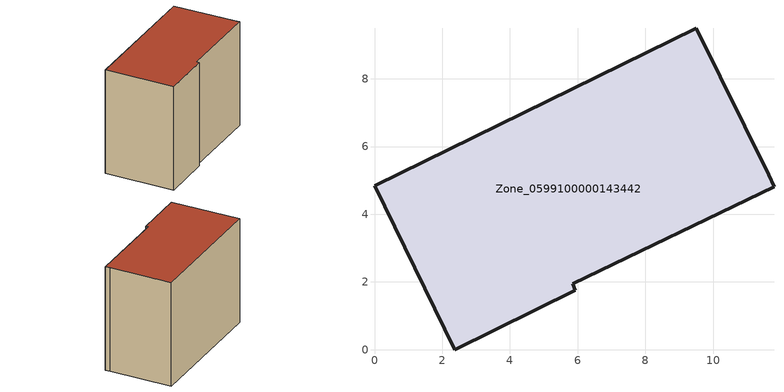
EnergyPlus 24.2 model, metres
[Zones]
Zone_0599100000143442
 floor ground (C_G): 0,4.84 9.5,9.49 11.64,5.17 11.8,4.81 5.85,1.94 5.93,1.75 2.37,0 z0
 wall outside (C_F): 2.37,0 5.93,1.75 5.85,1.94 11.8,4.81 11.64,5.17 9.5,9.49 0,4.84 2.37,0 z0:8.28
 roof outside (C_R): 9.5,9.49 0,4.84 2.37,0 5.93,1.75 5.85,1.94 11.8,4.81 11.64,5.17 z8.28
[BUILDING]
Pand.0599100000143442: North Axis=0; Terrain=City; Loads Convergence Tolerance Value=0.04; Temperature Convergence Tolerance Value=0.4; Solar Distribution=FullExterior; Maximum Number of Warmup Days=25; Minimum Number of Warmup Days=1
[Site:Location]
Rotterdam.The.Hague.AP_ZH_NLD Design_Conditions: Latitude=51.96; Longitude=4.45; Time Zone=1; Elevation=-4.5
[SITE:GROUNDTEMPERATURE:BUILDINGSURFACE]
18, 18, 18, 18, 18, 18, 18, 18, 18, 18, 18, 18
[MATERIAL] Thermal Absorptance=0.9; Solar Absorptance=0.7; Visible Absorptance=0.7
Name | Roughness | Thickness | Conductivity | Density | Specific Heat
G.TI.1975-1991 | MediumSmooth | 0.15 | 0.288461 | 540 | 1210
F.TI.1975-1991 | Rough | 0.3 | 0.230769 | 1920 | 840
R.TI.1975-1991 | MediumRough | 0.2 | 0.153846 | 1500 | 1000
[CONSTRUCTION]
C_G: G.TI.1975-1991
C_F: F.TI.1975-1991
C_R: R.TI.1975-1991
[ZONE]
Zone_0599100000143442: Type=1; Multiplier=1; Ceiling Height=Autocalculate; Volume=Autocalculate; Floor Area=autocalculate; Part of Total Floor Area=Yes
[ZONEINFILTRATION:DESIGNFLOWRATE]
Infil_Zone_0599100000143442: Zone or ZoneList or Space or SpaceList=Zone_0599100000143442; Schedule=AlwaysOn; Design Flow Rate Calculation Method=Flow/Area; Flow Rate per Floor Area=0.003; Constant Term Coefficient=1; Temperature Term Coefficient=0; Velocity Term Coefficient=0; Velocity Squared Term Coefficient=0
[HVACTEMPLATE:ZONE:IDEALLOADSAIRSYSTEM]
Zone_0599100000143442: Maximum Heating Supply Air Temperature=50; Minimum Cooling Supply Air Temperature=13; Maximum Heating Supply Air Humidity Ratio=0.0156; Minimum Cooling Supply Air Humidity Ratio=0.0077; Heating Limit=NoLimit; Cooling Limit=NoLimit; Dehumidification Control Type=ConstantSensibleHeatRatio; Cooling Sensible Heat Ratio=0.7; Dehumidification Setpoint=60; Humidification Control Type=None; Humidification Setpoint=30; Outdoor Air Method=None; Outdoor Air Flow Rate per Person=0.00944; Outdoor Air Flow Rate per Zone Floor Area=0; Outdoor Air Flow Rate per Zone=0; Demand Controlled Ventilation Type=None; Outdoor Air Economizer Type=NoEconomizer; Heat Recovery Type=None; Sensible Heat Recovery Effectiveness=0.7; Latent Heat Recovery Effectiveness=0.65
[ZONECONTROL:THERMOSTAT]
ThermostatControl_Zone_0599100000143442: Zone or ZoneList=Zone_0599100000143442; Control Type Schedule=DualSetpointControlType; Control 1=Thermostat_Zone_0599100000143442; Temperature Difference Between Cutout And Setpoint=0
[THERMOSTATSETPOINT:DUALSETPOINT]
Thermostat_Zone_0599100000143442: Heating Setpoint Temperature Schedule=HeatingSetpoint_Zone_0599100000143442; Cooling Setpoint Temperature Schedule=CoolingSetpoint_Zone_0599100000143442
[SCHEDULE:COMPACT]
HeatingSetpoint_Zone_0599100000143442: Through: 12/31, For: AllDays, Until: 24:00, 21
CoolingSetpoint_Zone_0599100000143442: Through: 12/31, For: AllDays, Until: 24:00, 24
DualSetpointControlType: Through: 12/31, For: AllDays, Until: 24:00, 4
AlwaysOn: Through: 12/31, For: AllDays, Until: 24:00, 1
